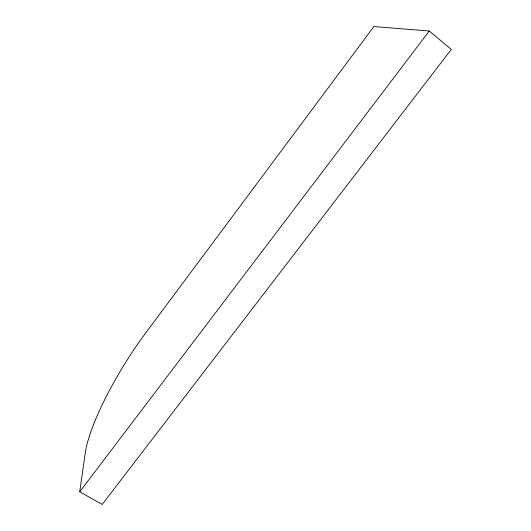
<?xml version="1.0" encoding="UTF-8"?>
<svg xmlns="http://www.w3.org/2000/svg" width="531" height="531" viewBox="0 0 531 531"><rect width="100%" height="100%" fill="white"/><g stroke="black" fill="none" stroke-linecap="round" stroke-linejoin="round"><path stroke-width="0.8" d="M79.71 491.825L85.272 452.863A110.368 25.528 -58 0 1 146.178 332.32L373.851 26.55L429.247 31.024L451.29 49.383L102.191 504.45L79.71 491.825L429.247 31.024"/></g></svg>
